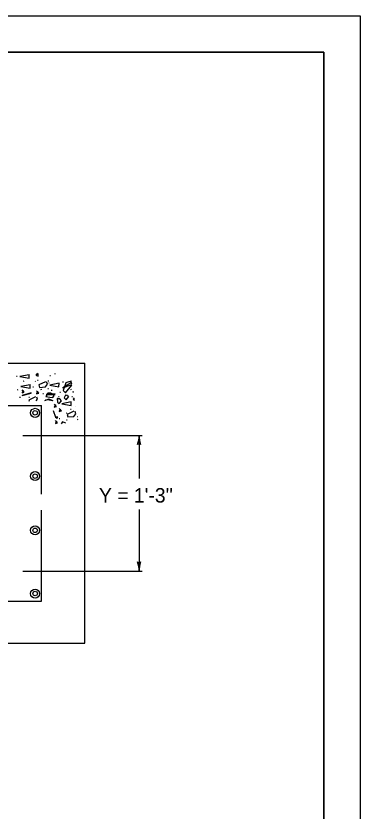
# Model space of a CAD drawing. Extents: x 1000 to 1036.3, y 1000 to 1022.
# Drawn here: x 1031.24 to 1036, y 1011 to 1022 of the extents above; entities that cross this region are included whole.
import ezdxf

# ---------------------------------------------------------------- set-up
doc = ezdxf.new("R2010")
doc.units = 0
for name, color, linetype in [('Level 1', 7, 'Continuous'), ('Level 10', 7, 'Continuous'), ('Level 11', 7, 'Continuous')]:
    doc.layers.add(name, color=color, linetype=linetype)

msp = doc.modelspace()

# ---------------------------------------------------------------- linework, layer by layer
at = {"layer": 'Level 1'}
for p, q in [((1022.82, 1017.196), (1032.195, 1017.196)), ((1032.195, 1013.321), (1032.195, 1017.196)), ((1029.61, 1016.612), (1031.595, 1016.612)), ((1031.595, 1015.384), (1031.595, 1016.612)), ((1031.336, 1016.196), (1032.986, 1016.196)), ((1032.945, 1016.196), (1032.945, 1015.6)), ((1031.595, 1013.906), (1031.595, 1015.165)), ((1032.945, 1015.174), (1032.945, 1014.321)), ((1031.336, 1014.321), (1032.986, 1014.321)), ((1030.604, 1013.906), (1031.595, 1013.906)), ((1022.82, 1013.321), (1032.195, 1013.321))]:
    msp.add_line(p, q, dxfattribs=at)
for points in [[(1031.261, 1017.011), (1031.25, 1017.01)], [(1031.426, 1017.037), (1031.297, 1017.011), (1031.425, 1016.988), (1031.426, 1017.039)], [(1031.54, 1017.056), (1031.518, 1017.031)], [(1031.518, 1017.031), (1031.55, 1017.015)], [(1031.549, 1016.958), (1031.538, 1016.956)], [(1031.55, 1017.015), (1031.549, 1017.052)], [(1031.722, 1017.021), (1031.711, 1017.02)], [(1031.784, 1017.047), (1031.774, 1017.046)], [(1032.014, 1016.907), (1032.001, 1016.952)], [(1031.439, 1016.898), (1031.31, 1016.872), (1031.438, 1016.849), (1031.439, 1016.9)], [(1031.352, 1016.945), (1031.342, 1016.943)], [(1031.486, 1016.866), (1031.476, 1016.865)], [(1031.511, 1016.948), (1031.506, 1016.944)], [(1031.651, 1016.94), (1031.557, 1016.896), (1031.566, 1016.861), (1031.65, 1016.868), (1031.678, 1016.906), (1031.666, 1016.937)], [(1031.696, 1016.948), (1031.685, 1016.947)], [(1031.703, 1016.918), (1031.698, 1016.92)], [(1031.838, 1016.918), (1031.709, 1016.891), (1031.837, 1016.869), (1031.838, 1016.919)], [(1031.899, 1016.935), (1031.888, 1016.933)], [(1032.01, 1016.93), (1031.89, 1016.856)], [(1031.89, 1016.856), (1032.015, 1016.903)], [(1031.933, 1016.924), (1031.895, 1016.82)], [(1031.929, 1016.786), (1032.016, 1016.894)], [(1031.974, 1016.94), (1031.933, 1016.924)], [(1032.008, 1016.941), (1031.974, 1016.94)], [(1032.012, 1016.918), (1032.003, 1016.943)], [(1031.27, 1016.827), (1031.26, 1016.825)], [(1031.342, 1016.82), (1031.326, 1016.787), (1031.358, 1016.795), (1031.328, 1016.828)], [(1031.451, 1016.786), (1031.326, 1016.748), (1031.451, 1016.783)], [(1031.514, 1016.73), (1031.419, 1016.686)], [(1031.541, 1016.807), (1031.525, 1016.774), (1031.557, 1016.782), (1031.528, 1016.815)], [(1031.594, 1016.83), (1031.584, 1016.829)], [(1031.624, 1016.771), (1031.613, 1016.77)], [(1031.77, 1016.76), (1031.723, 1016.782), (1031.683, 1016.782), (1031.655, 1016.734), (1031.709, 1016.727), (1031.753, 1016.722), (1031.771, 1016.748)], [(1031.785, 1016.772), (1031.658, 1016.762), (1031.783, 1016.762)], [(1031.693, 1016.84), (1031.682, 1016.839)], [(1031.742, 1016.82), (1031.731, 1016.819)], [(1031.84, 1016.732), (1031.829, 1016.731)], [(1031.859, 1016.791), (1031.849, 1016.789)], [(1031.895, 1016.82), (1031.929, 1016.786)], [(1031.955, 1016.751), (1031.926, 1016.752), (1031.907, 1016.718), (1031.937, 1016.691), (1031.974, 1016.734), (1031.947, 1016.75)], [(1032.007, 1016.83), (1031.996, 1016.829)], [(1032.026, 1016.732), (1032.016, 1016.731)], [(1032.032, 1016.803), (1032.029, 1016.792)], [(1032.029, 1016.792), (1032.034, 1016.793)], [(1031.303, 1016.722), (1031.292, 1016.721)], [(1031.419, 1016.686), (1031.423, 1016.672)], [(1031.431, 1016.722), (1031.42, 1016.721)], [(1031.523, 1016.673), (1031.541, 1016.697)], [(1031.541, 1016.697), (1031.529, 1016.728)], [(1031.695, 1016.7), (1031.637, 1016.675)], [(1031.649, 1016.686), (1031.645, 1016.675)], [(1031.677, 1016.69), (1031.649, 1016.686)], [(1031.747, 1016.676), (1031.677, 1016.69)], [(1031.755, 1016.675), (1031.695, 1016.7)], [(1031.787, 1016.621), (1031.771, 1016.587), (1031.803, 1016.595), (1031.773, 1016.629)], [(1031.841, 1016.698), (1031.811, 1016.706), (1031.817, 1016.658), (1031.842, 1016.638), (1031.871, 1016.675), (1031.851, 1016.703), (1031.822, 1016.708)], [(1032.005, 1016.66), (1031.876, 1016.633), (1032.004, 1016.61), (1032.005, 1016.661)], [(1032.048, 1016.715), (1032.034, 1016.699)], [(1032.034, 1016.699), (1032.053, 1016.684)], [(1031.757, 1016.54), (1031.79, 1016.451)], [(1031.855, 1016.562), (1031.839, 1016.528), (1031.871, 1016.536), (1031.842, 1016.57)], [(1032.044, 1016.531), (1031.949, 1016.487), (1031.959, 1016.452), (1032.043, 1016.459), (1032.071, 1016.497), (1032.059, 1016.528)], [(1032.007, 1016.555), (1031.996, 1016.554)], [(1032.067, 1016.603), (1032.065, 1016.603)], [(1031.803, 1016.395), (1031.787, 1016.361), (1031.819, 1016.369), (1031.79, 1016.403)], [(1031.79, 1016.451), (1031.814, 1016.434)], [(1031.821, 1016.447), (1031.805, 1016.455)], [(1031.814, 1016.434), (1031.821, 1016.447)], [(1031.85, 1016.428), (1031.839, 1016.426)], [(1031.948, 1016.503), (1031.937, 1016.502)], [(1031.951, 1016.408), (1031.94, 1016.407)], [(1032.093, 1016.456), (1032.088, 1016.456)], [(1032.098, 1016.415), (1032.088, 1016.413)], [(1031.886, 1016.383), (1031.867, 1016.357)], [(1031.931, 1016.365), (1031.886, 1016.383)]]:
    msp.add_lwpolyline(points, dxfattribs=at)
for centre, radius in [((1031.507, 1016.509), 0.0625), ((1031.507, 1016.509), 0.0313), ((1031.507, 1015.634), 0.0625), ((1031.507, 1015.634), 0.0313), ((1031.507, 1014.884), 0.0625), ((1031.507, 1014.884), 0.0313), ((1031.507, 1014.009), 0.0625), ((1031.507, 1014.009), 0.0313)]:
    msp.add_circle(centre, radius, dxfattribs=at)
for centre, radius, start, end in [((1032.554, 1016.196), 0.391, 341.3472, 359.9939), ((1033.335, 1016.196), 0.391, 179.9878, 180), ((1033.335, 1016.196), 0.391, 180, 198.6688), ((1032.945, 1016.048), 0.0312, 48.7746, 130.8913), ((1032.945, 1014.47), 0.0312, 228.7746, 310.8913), ((1032.554, 1014.321), 0.391, 0, 18.6688), ((1033.335, 1014.321), 0.391, 161.3472, 179.9939), ((1032.554, 1014.321), 0.391, 359.9878, 0)]:
    msp.add_arc(centre, radius, start, end, dxfattribs=at)
at = {"layer": 'Level 10'}
for p, q in [((1000, 1022), (1036, 1022)), ((1036, 1022), (1036, 1000)), ((1007, 1021.5), (1035.5, 1021.5)), ((1035.5, 1021.5), (1035.5, 1000.5))]:
    msp.add_line(p, q, dxfattribs=at)
at = {"layer": 'Level 11'}
msp.add_lwpolyline([(1007, 1000.5), (1035.5, 1000.5), (1035.5, 1021.5), (1007, 1021.5)], close=True, dxfattribs=at)

# ---------------------------------------------------------------- texts
at = {"layer": 'Level 1'}
msp.add_text("Y = 1'-3''", height=0.2, dxfattribs=at).set_placement((1032.39, 1015.268))

doc.saveas('drawing.dxf')
